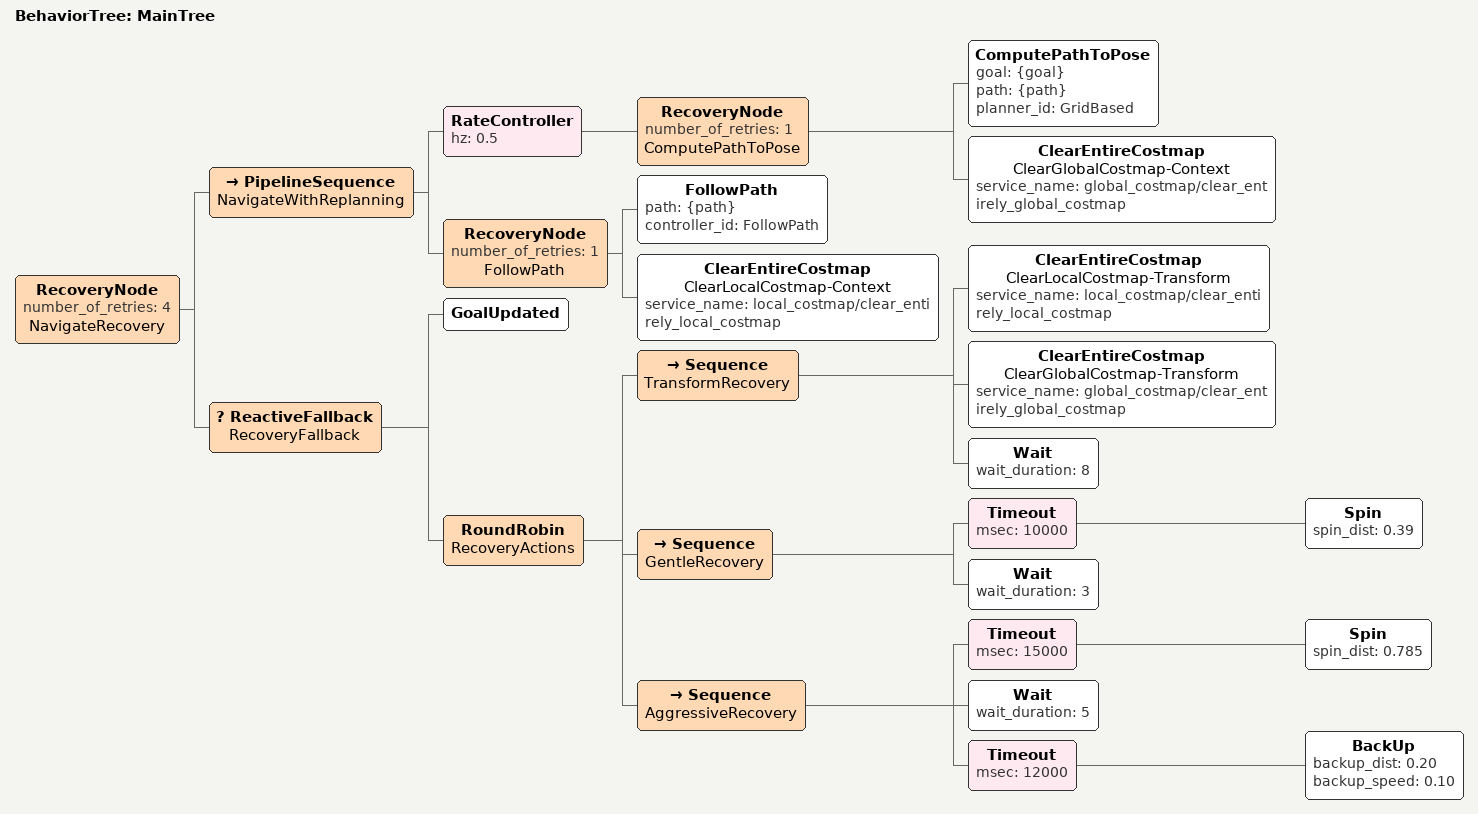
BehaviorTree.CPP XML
<root main_tree_to_execute="MainTree">
  <BehaviorTree ID="MainTree">
    <RecoveryNode number_of_retries="4" name="NavigateRecovery">
      <PipelineSequence name="NavigateWithReplanning">
        <RateController hz="0.5">
          <RecoveryNode number_of_retries="1" name="ComputePathToPose">
            <ComputePathToPose goal="{goal}" path="{path}" planner_id="GridBased"/>
            <ClearEntireCostmap name="ClearGlobalCostmap-Context" service_name="global_costmap/clear_entirely_global_costmap"/>
          </RecoveryNode>
        </RateController>
        <RecoveryNode number_of_retries="1" name="FollowPath">
          <FollowPath path="{path}" controller_id="FollowPath"/>
          <ClearEntireCostmap name="ClearLocalCostmap-Context" service_name="local_costmap/clear_entirely_local_costmap"/>
        </RecoveryNode>
      </PipelineSequence>
      <ReactiveFallback name="RecoveryFallback">
        <GoalUpdated/>
        <!--
          GRADUATED RECOVERY STRATEGY
          Reasoning: Start with gentle recovery, escalate only if needed
          Impact: Less disruptive to navigation, better success rate
        -->
        <RoundRobin name="RecoveryActions">
          <Sequence name="TransformRecovery">
            <ClearEntireCostmap name="ClearLocalCostmap-Transform" service_name="local_costmap/clear_entirely_local_costmap"/>
            <ClearEntireCostmap name="ClearGlobalCostmap-Transform" service_name="global_costmap/clear_entirely_global_costmap"/>
            <!-- 8 second wait: Allows transform timing issues to resolve -->
            <Wait wait_duration="8"/>
          </Sequence>

          <Sequence name="GentleRecovery">
            <!-- 10s timeout prevents infinite spin, 22.5° turn is non-disruptive -->
            <Timeout msec="10000">
              <Spin spin_dist="0.39"/>  <!-- 22.5 degrees (π/8 radians) -->
            </Timeout>
            <!-- Short wait to let new sensor data integrate -->
            <Wait wait_duration="3"/>
          </Sequence>

          <!--
            PHASE 3: AGGRESSIVE RECOVERY
            Reasoning: Last resort for serious navigation blockages
            Impact: More disruptive but necessary for complete recovery
          -->
          <Sequence name="AggressiveRecovery">
            <!-- 15s timeout, 45° turn for significant perspective change -->
            <Timeout msec="15000">
              <Spin spin_dist="0.785"/>  <!-- 45 degrees (π/4 radians) -->
            </Timeout>
            <!-- Wait for sensor data to stabilize after spin -->
            <Wait wait_duration="5"/>
            <!-- 12s timeout, faster backup (10cm/s vs original 5cm/s) -->
            <Timeout msec="12000">
              <BackUp backup_dist="0.20" backup_speed="0.10"/>  <!-- 20cm at 10cm/s = 2s -->
            </Timeout>
          </Sequence>
        </RoundRobin>
      </ReactiveFallback>
    </RecoveryNode>
  </BehaviorTree>
</root>
